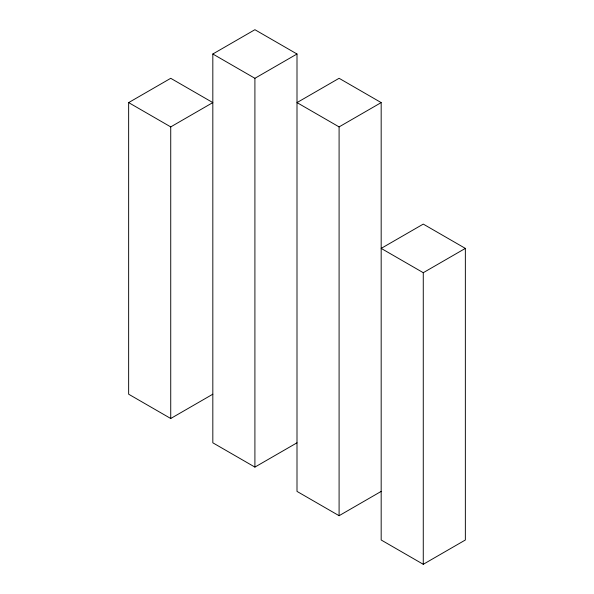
<?xml version="1.0" encoding="UTF-8"?>
<svg xmlns="http://www.w3.org/2000/svg" width="594" height="594" viewBox="0 0 594 594"><rect width="100%" height="100%" fill="white"/><g stroke="black" fill="none" stroke-linecap="round" stroke-linejoin="round"><path stroke-width="0.89" d="M128.646 102.599L170.73 78.304L212.823 102.599L170.73 126.901L128.646 102.599L128.646 394.201L170.73 418.503L212.823 394.201M297 442.805L254.908 467.099L212.823 442.805L212.823 54.002L254.908 29.7L297 54.002L297 491.401L339.092 515.703L381.177 491.401M212.823 54.002L254.908 78.297L297 54.002M381.177 102.599L339.092 78.297L297 102.599L339.092 126.901L381.177 102.599L381.177 539.998L423.27 564.3L465.354 539.998L465.354 248.396L423.27 224.101L381.177 248.396L423.27 272.698L465.354 248.396M423.27 272.698L423.27 564.3M339.092 126.901L339.092 515.703M254.908 78.297L254.908 467.099M170.73 126.901L170.73 418.503"/></g></svg>
